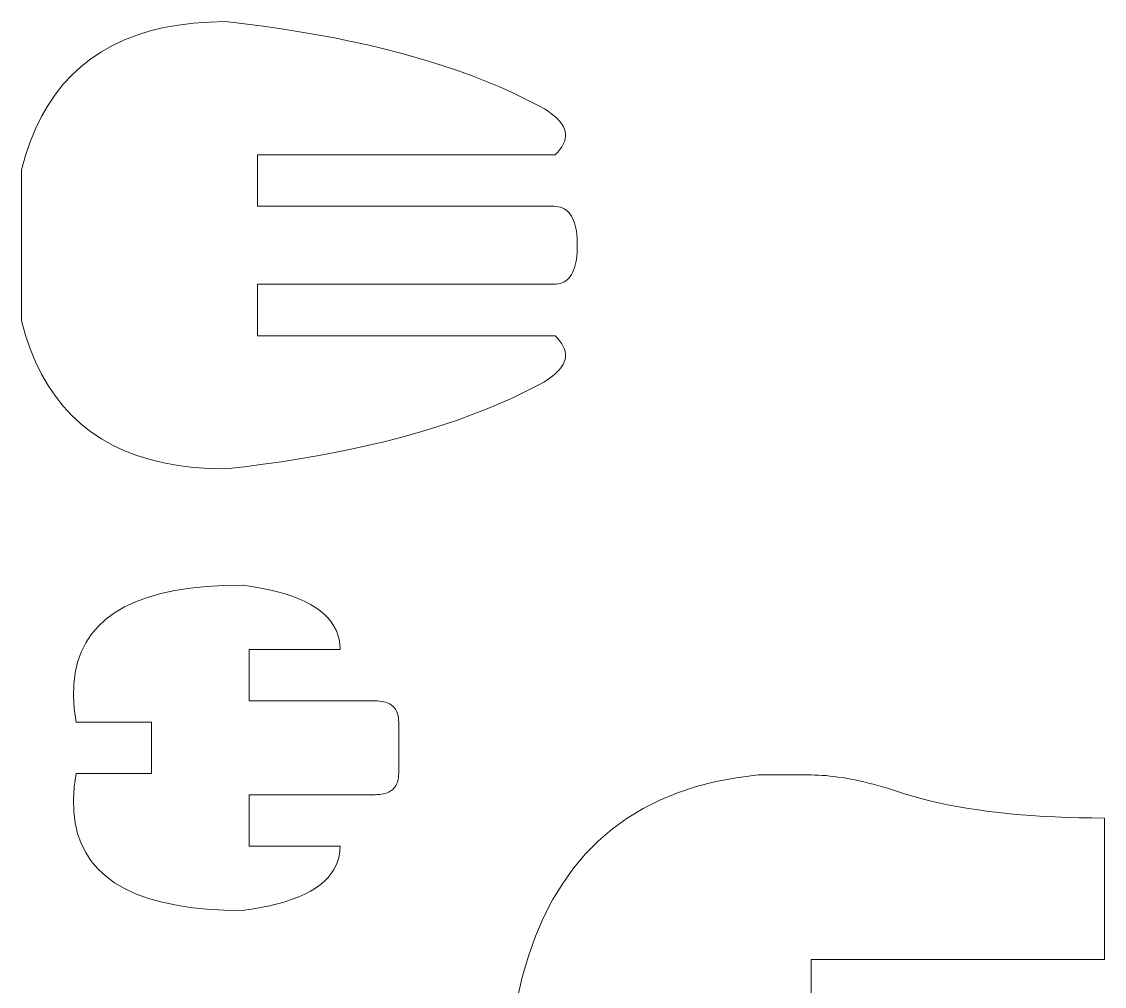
# Model space of a CAD drawing. Header units: inches. Extents: x -318 to 215, y -214 to 306.
# Drawn here: x -305.3 to -249, y -122.4 to -72.3 of the extents above; entities that cross this region are included whole.
import ezdxf

# ---------------------------------------------------------------- set-up
doc = ezdxf.new("R2010")
doc.units = ezdxf.units.IN
doc.header["$MEASUREMENT"] = 0
doc.layers.add('Layer 1', color=7, linetype='Continuous')

msp = doc.modelspace()

# ---------------------------------------------------------------- linework, layer by layer
at = {"layer": 'Layer 1', "color": 1, "lineweight": 9}
for points in [[(-297.949, -72.6045), (-297.949, -72.6045), (-298.6662, -72.7776), (-298.6662, -72.7776)], [(-297.1981, -72.4696), (-297.1981, -72.4696), (-297.949, -72.6045), (-297.949, -72.6045)], [(-296.413, -72.3733), (-296.413, -72.3733), (-297.1981, -72.4696), (-297.1981, -72.4696)], [(-295.594, -72.3155), (-295.594, -72.3155), (-296.413, -72.3733), (-296.413, -72.3733)], [(-294.741, -72.2961), (-294.741, -72.2961), (-295.594, -72.3155), (-295.594, -72.3155)], [(-293.7493, -72.4109), (-293.7493, -72.4109), (-294.741, -72.2961), (-294.741, -72.2961)], [(-292.7772, -72.536), (-292.7772, -72.536), (-293.7493, -72.4109), (-293.7493, -72.4109)], [(-291.8245, -72.6717), (-291.8245, -72.6717), (-292.7772, -72.536), (-292.7772, -72.536)], [(-299.3493, -72.9896), (-299.3493, -72.9896), (-299.9984, -73.24), (-299.9984, -73.24)], [(-298.6662, -72.7776), (-298.6662, -72.7776), (-299.3493, -72.9896), (-299.3493, -72.9896)], [(-290.8913, -72.8177), (-290.8913, -72.8177), (-291.8245, -72.6717), (-291.8245, -72.6717)], [(-289.9777, -72.9744), (-289.9777, -72.9744), (-290.8913, -72.8177), (-290.8913, -72.8177)], [(-289.0836, -73.1415), (-289.0836, -73.1415), (-289.9777, -72.9744), (-289.9777, -72.9744)], [(-288.209, -73.3191), (-288.209, -73.3191), (-289.0836, -73.1415), (-289.0836, -73.1415)], [(-300.6134, -73.529), (-300.6134, -73.529), (-301.1946, -73.8564), (-301.1946, -73.8564)], [(-299.9984, -73.24), (-299.9984, -73.24), (-300.6134, -73.529), (-300.6134, -73.529)], [(-287.3541, -73.507), (-287.3541, -73.507), (-288.209, -73.3191), (-288.209, -73.3191)], [(-286.5187, -73.7055), (-286.5187, -73.7055), (-287.3541, -73.507), (-287.3541, -73.507)], [(-285.7028, -73.9145), (-285.7028, -73.9145), (-286.5187, -73.7055), (-286.5187, -73.7055)], [(-301.7417, -74.2223), (-301.7417, -74.2223), (-302.255, -74.6268), (-302.255, -74.6268)], [(-301.1946, -73.8564), (-301.1946, -73.8564), (-301.7417, -74.2223), (-301.7417, -74.2223)], [(-284.9064, -74.1341), (-284.9064, -74.1341), (-285.7028, -73.9145), (-285.7028, -73.9145)], [(-284.1297, -74.364), (-284.1297, -74.364), (-284.9064, -74.1341), (-284.9064, -74.1341)], [(-302.255, -74.6268), (-302.255, -74.6268), (-302.734, -75.0699), (-302.734, -75.0699)], [(-283.3723, -74.6046), (-283.3723, -74.6046), (-284.1297, -74.364), (-284.1297, -74.364)], [(-282.6348, -74.8556), (-282.6348, -74.8556), (-283.3723, -74.6046), (-283.3723, -74.6046)], [(-281.9164, -75.1169), (-281.9164, -75.1169), (-282.6348, -74.8556), (-282.6348, -74.8556)], [(-302.734, -75.0699), (-302.734, -75.0699), (-303.1793, -75.5516), (-303.1793, -75.5516)], [(-281.2179, -75.3888), (-281.2179, -75.3888), (-281.9164, -75.1169), (-281.9164, -75.1169)], [(-280.5387, -75.6712), (-280.5387, -75.6712), (-281.2179, -75.3888), (-281.2179, -75.3888)], [(-303.1793, -75.5516), (-303.1793, -75.5516), (-303.5904, -76.0714), (-303.5904, -76.0714)], [(-279.8791, -75.9641), (-279.8791, -75.9641), (-280.5387, -75.6712), (-280.5387, -75.6712)], [(-279.2392, -76.2674), (-279.2392, -76.2674), (-279.8791, -75.9641), (-279.8791, -75.9641)], [(-303.5904, -76.0714), (-303.5904, -76.0714), (-303.9676, -76.63), (-303.9676, -76.63)], [(-278.6185, -76.5813), (-278.6185, -76.5813), (-279.2392, -76.2674), (-279.2392, -76.2674)], [(-303.9676, -76.63), (-303.9676, -76.63), (-304.3108, -77.2271), (-304.3108, -77.2271)], [(-278.6185, -76.5813), (-278.6185, -76.5813), (-278.3815, -76.705), (-278.3815, -76.705)], [(-278.3815, -76.705), (-278.3815, -76.705), (-278.164, -76.8298), (-278.164, -76.8298)], [(-278.164, -76.8298), (-278.164, -76.8298), (-277.9661, -76.9553), (-277.9661, -76.9553)], [(-277.9661, -76.9553), (-277.9661, -76.9553), (-277.7879, -77.0817), (-277.7879, -77.0817)], [(-277.7879, -77.0817), (-277.7879, -77.0817), (-277.6289, -77.2089), (-277.6289, -77.2089)], [(-304.3108, -77.2271), (-304.3108, -77.2271), (-304.6203, -77.8629), (-304.6203, -77.8629)], [(-277.6289, -77.2089), (-277.6289, -77.2089), (-277.4901, -77.3368), (-277.4901, -77.3368)], [(-277.4901, -77.3368), (-277.4901, -77.3368), (-277.3704, -77.4659), (-277.3704, -77.4659)], [(-277.3704, -77.4659), (-277.3704, -77.4659), (-277.2705, -77.5953), (-277.2705, -77.5953)], [(-277.2705, -77.5953), (-277.2705, -77.5953), (-277.1904, -77.7259), (-277.1904, -77.7259)], [(-304.6203, -77.8629), (-304.6203, -77.8629), (-304.8955, -78.537), (-304.8955, -78.537)], [(-277.1904, -77.7259), (-277.1904, -77.7259), (-277.1298, -77.8572), (-277.1298, -77.8572)], [(-277.1298, -77.8572), (-277.1298, -77.8572), (-277.0888, -77.9895), (-277.0888, -77.9895)], [(-277.0888, -77.9895), (-277.0888, -77.9895), (-277.0673, -78.1223), (-277.0673, -78.1223)], [(-277.0654, -78.2563), (-277.0654, -78.2563), (-277.0831, -78.3908), (-277.0831, -78.3908)], [(-277.0673, -78.1223), (-277.0673, -78.1223), (-277.0654, -78.2563), (-277.0654, -78.2563)], [(-304.8955, -78.537), (-304.8955, -78.537), (-305.1367, -79.2497), (-305.1367, -79.2497)], [(-277.2541, -78.7998), (-277.2541, -78.7998), (-277.3505, -78.9377), (-277.3505, -78.9377)], [(-277.1776, -78.6627), (-277.1776, -78.6627), (-277.2541, -78.7998), (-277.2541, -78.7998)], [(-277.1206, -78.5263), (-277.1206, -78.5263), (-277.1776, -78.6627), (-277.1776, -78.6627)], [(-277.0831, -78.3908), (-277.0831, -78.3908), (-277.1206, -78.5263), (-277.1206, -78.5263)], [(-305.1367, -79.2497), (-305.1367, -79.2497), (-305.344, -80.0009), (-305.344, -80.0009)], [(-293.078, -79.2162), (-293.078, -79.2162), (-277.6016, -79.2162), (-277.6016, -79.2162)], [(-293.078, -81.894), (-293.078, -81.894), (-293.078, -79.2162), (-293.078, -79.2162)], [(-277.4662, -79.0764), (-277.4662, -79.0764), (-277.6016, -79.2162), (-277.6016, -79.2162)], [(-277.3505, -78.9377), (-277.3505, -78.9377), (-277.4662, -79.0764), (-277.4662, -79.0764)], [(-305.344, -80.0009), (-305.344, -80.0009), (-305.344, -87.8385), (-305.344, -87.8385)], [(-277.6737, -81.894), (-277.6737, -81.894), (-293.078, -81.894), (-293.078, -81.894)], [(-277.6737, -81.894), (-277.6737, -81.894), (-277.5542, -81.8989), (-277.5542, -81.8989)], [(-277.5542, -81.8989), (-277.5542, -81.8989), (-277.4412, -81.9141), (-277.4412, -81.9141)], [(-277.4412, -81.9141), (-277.4412, -81.9141), (-277.3343, -81.9395), (-277.3343, -81.9395)], [(-277.3343, -81.9395), (-277.3343, -81.9395), (-277.2333, -81.9749), (-277.2333, -81.9749)], [(-277.2333, -81.9749), (-277.2333, -81.9749), (-277.1384, -82.0206), (-277.1384, -82.0206)], [(-277.1384, -82.0206), (-277.1384, -82.0206), (-277.0498, -82.0763), (-277.0498, -82.0763)], [(-277.0498, -82.0763), (-277.0498, -82.0763), (-276.9672, -82.1422), (-276.9672, -82.1422)], [(-276.9672, -82.1422), (-276.9672, -82.1422), (-276.8907, -82.218), (-276.8907, -82.218)], [(-276.8907, -82.218), (-276.8907, -82.218), (-276.8205, -82.3041), (-276.8205, -82.3041)], [(-276.8205, -82.3041), (-276.8205, -82.3041), (-276.7563, -82.4005), (-276.7563, -82.4005)], [(-276.7563, -82.4005), (-276.7563, -82.4005), (-276.6982, -82.5068), (-276.6982, -82.5068)], [(-276.6982, -82.5068), (-276.6982, -82.5068), (-276.6463, -82.6232), (-276.6463, -82.6232)], [(-276.6463, -82.6232), (-276.6463, -82.6232), (-276.6004, -82.7499), (-276.6004, -82.7499)], [(-276.6004, -82.7499), (-276.6004, -82.7499), (-276.5607, -82.8866), (-276.5607, -82.8866)], [(-276.5607, -82.8866), (-276.5607, -82.8866), (-276.5268, -83.0336), (-276.5268, -83.0336)], [(-276.5268, -83.0336), (-276.5268, -83.0336), (-276.4993, -83.1903), (-276.4993, -83.1903)], [(-276.4993, -83.1903), (-276.4993, -83.1903), (-276.4781, -83.3576), (-276.4781, -83.3576)], [(-276.4781, -83.3576), (-276.4781, -83.3576), (-276.4626, -83.5348), (-276.4626, -83.5348)], [(-276.4626, -83.5348), (-276.4626, -83.5348), (-276.4536, -83.7222), (-276.4536, -83.7222)], [(-276.4536, -83.7222), (-276.4536, -83.7222), (-276.4504, -83.9197), (-276.4504, -83.9197)], [(-276.4781, -84.4819), (-276.4781, -84.4819), (-276.4626, -84.3047), (-276.4626, -84.3047)], [(-276.4626, -84.3047), (-276.4626, -84.3047), (-276.4536, -84.1173), (-276.4536, -84.1173)], [(-276.4536, -84.1173), (-276.4536, -84.1173), (-276.4504, -83.9197), (-276.4504, -83.9197)], [(-276.6004, -85.0898), (-276.6004, -85.0898), (-276.5607, -84.953), (-276.5607, -84.953)], [(-276.5607, -84.953), (-276.5607, -84.953), (-276.5268, -84.8061), (-276.5268, -84.8061)], [(-276.5268, -84.8061), (-276.5268, -84.8061), (-276.4993, -84.649), (-276.4993, -84.649)], [(-276.4993, -84.649), (-276.4993, -84.649), (-276.4781, -84.4819), (-276.4781, -84.4819)], [(-276.8907, -85.6213), (-276.8907, -85.6213), (-276.8205, -85.5353), (-276.8205, -85.5353)], [(-276.8205, -85.5353), (-276.8205, -85.5353), (-276.7563, -85.4392), (-276.7563, -85.4392)], [(-276.7563, -85.4392), (-276.7563, -85.4392), (-276.6982, -85.3329), (-276.6982, -85.3329)], [(-276.6982, -85.3329), (-276.6982, -85.3329), (-276.6463, -85.2164), (-276.6463, -85.2164)], [(-276.6463, -85.2164), (-276.6463, -85.2164), (-276.6004, -85.0898), (-276.6004, -85.0898)], [(-277.6737, -85.9456), (-277.6737, -85.9456), (-293.078, -85.9456), (-293.078, -85.9456)], [(-293.078, -85.9456), (-293.078, -85.9456), (-293.078, -88.6235), (-293.078, -88.6235)], [(-277.6737, -85.9456), (-277.6737, -85.9456), (-277.5542, -85.9406), (-277.5542, -85.9406)], [(-277.5542, -85.9406), (-277.5542, -85.9406), (-277.4412, -85.9253), (-277.4412, -85.9253)], [(-277.4412, -85.9253), (-277.4412, -85.9253), (-277.3343, -85.8999), (-277.3343, -85.8999)], [(-277.3343, -85.8999), (-277.3343, -85.8999), (-277.2333, -85.8645), (-277.2333, -85.8645)], [(-277.2333, -85.8645), (-277.2333, -85.8645), (-277.1384, -85.819), (-277.1384, -85.819)], [(-277.1384, -85.819), (-277.1384, -85.819), (-277.0498, -85.7631), (-277.0498, -85.7631)], [(-277.0498, -85.7631), (-277.0498, -85.7631), (-276.9672, -85.6975), (-276.9672, -85.6975)], [(-276.9672, -85.6975), (-276.9672, -85.6975), (-276.8907, -85.6213), (-276.8907, -85.6213)], [(-305.1367, -88.5896), (-305.1367, -88.5896), (-305.344, -87.8385), (-305.344, -87.8385)], [(-304.8955, -89.3025), (-304.8955, -89.3025), (-305.1367, -88.5896), (-305.1367, -88.5896)], [(-293.078, -88.6235), (-293.078, -88.6235), (-277.6016, -88.6235), (-277.6016, -88.6235)], [(-277.4662, -88.7631), (-277.4662, -88.7631), (-277.6016, -88.6235), (-277.6016, -88.6235)], [(-277.3505, -88.9019), (-277.3505, -88.9019), (-277.4662, -88.7631), (-277.4662, -88.7631)], [(-277.2541, -89.0398), (-277.2541, -89.0398), (-277.3505, -88.9019), (-277.3505, -88.9019)], [(-304.6203, -89.9768), (-304.6203, -89.9768), (-304.8955, -89.3025), (-304.8955, -89.3025)], [(-277.1776, -89.177), (-277.1776, -89.177), (-277.2541, -89.0398), (-277.2541, -89.0398)], [(-277.1206, -89.3132), (-277.1206, -89.3132), (-277.1776, -89.177), (-277.1776, -89.177)], [(-277.0831, -89.4486), (-277.0831, -89.4486), (-277.1206, -89.3132), (-277.1206, -89.3132)], [(-277.0654, -89.5834), (-277.0654, -89.5834), (-277.0831, -89.4486), (-277.0831, -89.4486)], [(-304.3108, -90.6123), (-304.3108, -90.6123), (-304.6203, -89.9768), (-304.6203, -89.9768)], [(-277.1904, -90.1137), (-277.1904, -90.1137), (-277.1298, -89.9824), (-277.1298, -89.9824)], [(-277.1298, -89.9824), (-277.1298, -89.9824), (-277.0888, -89.8501), (-277.0888, -89.8501)], [(-277.0888, -89.8501), (-277.0888, -89.8501), (-277.0673, -89.7171), (-277.0673, -89.7171)], [(-277.0673, -89.7171), (-277.0673, -89.7171), (-277.0654, -89.5834), (-277.0654, -89.5834)], [(-303.9676, -91.2093), (-303.9676, -91.2093), (-304.3108, -90.6123), (-304.3108, -90.6123)], [(-277.7879, -90.7577), (-277.7879, -90.7577), (-277.6289, -90.6307), (-277.6289, -90.6307)], [(-277.6289, -90.6307), (-277.6289, -90.6307), (-277.4901, -90.5026), (-277.4901, -90.5026)], [(-277.4901, -90.5026), (-277.4901, -90.5026), (-277.3704, -90.3737), (-277.3704, -90.3737)], [(-277.3704, -90.3737), (-277.3704, -90.3737), (-277.2705, -90.2439), (-277.2705, -90.2439)], [(-277.2705, -90.2439), (-277.2705, -90.2439), (-277.1904, -90.1137), (-277.1904, -90.1137)], [(-278.6185, -91.2584), (-278.6185, -91.2584), (-278.3815, -91.1344), (-278.3815, -91.1344)], [(-278.3815, -91.1344), (-278.3815, -91.1344), (-278.164, -91.0097), (-278.164, -91.0097)], [(-278.164, -91.0097), (-278.164, -91.0097), (-277.9661, -90.8842), (-277.9661, -90.8842)], [(-277.9661, -90.8842), (-277.9661, -90.8842), (-277.7879, -90.7577), (-277.7879, -90.7577)], [(-303.5904, -91.7679), (-303.5904, -91.7679), (-303.9676, -91.2093), (-303.9676, -91.2093)], [(-303.1793, -92.2881), (-303.1793, -92.2881), (-303.5904, -91.7679), (-303.5904, -91.7679)], [(-279.2392, -91.572), (-279.2392, -91.572), (-279.8791, -91.8755), (-279.8791, -91.8755)], [(-278.6185, -91.2584), (-278.6185, -91.2584), (-279.2392, -91.572), (-279.2392, -91.572)], [(-302.734, -92.7695), (-302.734, -92.7695), (-303.1793, -92.2881), (-303.1793, -92.2881)], [(-280.5387, -92.1682), (-280.5387, -92.1682), (-281.2179, -92.4508), (-281.2179, -92.4508)], [(-279.8791, -91.8755), (-279.8791, -91.8755), (-280.5387, -92.1682), (-280.5387, -92.1682)], [(-302.255, -93.2126), (-302.255, -93.2126), (-302.734, -92.7695), (-302.734, -92.7695)], [(-281.9164, -92.7225), (-281.9164, -92.7225), (-282.6348, -92.984), (-282.6348, -92.984)], [(-281.2179, -92.4508), (-281.2179, -92.4508), (-281.9164, -92.7225), (-281.9164, -92.7225)], [(-301.7417, -93.6171), (-301.7417, -93.6171), (-302.255, -93.2126), (-302.255, -93.2126)], [(-283.3723, -93.235), (-283.3723, -93.235), (-284.1297, -93.4754), (-284.1297, -93.4754)], [(-282.6348, -92.984), (-282.6348, -92.984), (-283.3723, -93.235), (-283.3723, -93.235)], [(-301.1946, -93.9831), (-301.1946, -93.9831), (-301.7417, -93.6171), (-301.7417, -93.6171)], [(-300.6134, -94.3106), (-300.6134, -94.3106), (-301.1946, -93.9831), (-301.1946, -93.9831)], [(-285.7028, -93.9249), (-285.7028, -93.9249), (-286.5187, -94.1339), (-286.5187, -94.1339)], [(-284.9064, -93.7055), (-284.9064, -93.7055), (-285.7028, -93.9249), (-285.7028, -93.9249)], [(-284.1297, -93.4754), (-284.1297, -93.4754), (-284.9064, -93.7055), (-284.9064, -93.7055)], [(-299.9984, -94.5994), (-299.9984, -94.5994), (-300.6134, -94.3106), (-300.6134, -94.3106)], [(-288.209, -94.5204), (-288.209, -94.5204), (-289.0836, -94.698), (-289.0836, -94.698)], [(-287.3541, -94.3324), (-287.3541, -94.3324), (-288.209, -94.5204), (-288.209, -94.5204)], [(-286.5187, -94.1339), (-286.5187, -94.1339), (-287.3541, -94.3324), (-287.3541, -94.3324)], [(-299.3493, -94.85), (-299.3493, -94.85), (-299.9984, -94.5994), (-299.9984, -94.5994)], [(-298.6662, -95.0619), (-298.6662, -95.0619), (-299.3493, -94.85), (-299.3493, -94.85)], [(-297.949, -95.2351), (-297.949, -95.2351), (-298.6662, -95.0619), (-298.6662, -95.0619)], [(-290.8913, -95.0216), (-290.8913, -95.0216), (-291.8245, -95.1678), (-291.8245, -95.1678)], [(-289.9777, -94.8652), (-289.9777, -94.8652), (-290.8913, -95.0216), (-290.8913, -95.0216)], [(-289.0836, -94.698), (-289.0836, -94.698), (-289.9777, -94.8652), (-289.9777, -94.8652)], [(-297.1981, -95.3698), (-297.1981, -95.3698), (-297.949, -95.2351), (-297.949, -95.2351)], [(-296.413, -95.4664), (-296.413, -95.4664), (-297.1981, -95.3698), (-297.1981, -95.3698)], [(-295.594, -95.5241), (-295.594, -95.5241), (-296.413, -95.4664), (-296.413, -95.4664)], [(-294.741, -95.5433), (-294.741, -95.5433), (-295.594, -95.5241), (-295.594, -95.5241)], [(-293.7493, -95.4287), (-293.7493, -95.4287), (-294.741, -95.5433), (-294.741, -95.5433)], [(-292.7772, -95.3034), (-292.7772, -95.3034), (-293.7493, -95.4287), (-293.7493, -95.4287)], [(-291.8245, -95.1678), (-291.8245, -95.1678), (-292.7772, -95.3034), (-292.7772, -95.3034)], [(-298.1132, -102.0257), (-298.1132, -102.0257), (-297.3755, -101.8654), (-297.3755, -101.8654)], [(-297.3755, -101.8654), (-297.3755, -101.8654), (-296.5823, -101.7411), (-296.5823, -101.7411)], [(-296.5823, -101.7411), (-296.5823, -101.7411), (-295.7336, -101.6521), (-295.7336, -101.6521)], [(-295.7336, -101.6521), (-295.7336, -101.6521), (-294.8294, -101.5987), (-294.8294, -101.5987)], [(-294.8294, -101.5987), (-294.8294, -101.5987), (-293.8696, -101.581), (-293.8696, -101.581)], [(-293.374, -101.6521), (-293.374, -101.6521), (-293.8696, -101.581), (-293.8696, -101.581)], [(-292.9036, -101.7336), (-292.9036, -101.7336), (-293.374, -101.6521), (-293.374, -101.6521)], [(-292.4587, -101.825), (-292.4587, -101.825), (-292.9036, -101.7336), (-292.9036, -101.7336)], [(-292.0395, -101.9266), (-292.0395, -101.9266), (-292.4587, -101.825), (-292.4587, -101.825)], [(-299.9929, -102.7198), (-299.9929, -102.7198), (-299.4219, -102.4528), (-299.4219, -102.4528)], [(-299.4219, -102.4528), (-299.4219, -102.4528), (-298.7954, -102.2214), (-298.7954, -102.2214)], [(-298.7954, -102.2214), (-298.7954, -102.2214), (-298.1132, -102.0257), (-298.1132, -102.0257)], [(-291.6454, -102.0382), (-291.6454, -102.0382), (-292.0395, -101.9266), (-292.0395, -101.9266)], [(-291.2768, -102.1599), (-291.2768, -102.1599), (-291.6454, -102.0382), (-291.6454, -102.0382)], [(-290.9336, -102.2916), (-290.9336, -102.2916), (-291.2768, -102.1599), (-291.2768, -102.1599)], [(-290.616, -102.4336), (-290.616, -102.4336), (-290.9336, -102.2916), (-290.9336, -102.2916)], [(-290.3237, -102.5855), (-290.3237, -102.5855), (-290.616, -102.4336), (-290.616, -102.4336)], [(-300.9683, -103.3602), (-300.9683, -103.3602), (-300.5083, -103.0221), (-300.5083, -103.0221)], [(-300.5083, -103.0221), (-300.5083, -103.0221), (-299.9929, -102.7198), (-299.9929, -102.7198)], [(-290.0569, -102.7476), (-290.0569, -102.7476), (-290.3237, -102.5855), (-290.3237, -102.5855)], [(-289.8153, -102.9196), (-289.8153, -102.9196), (-290.0569, -102.7476), (-290.0569, -102.7476)], [(-289.5991, -103.1017), (-289.5991, -103.1017), (-289.8153, -102.9196), (-289.8153, -102.9196)], [(-301.3726, -103.7339), (-301.3726, -103.7339), (-300.9683, -103.3602), (-300.9683, -103.3602)], [(-289.4086, -103.2938), (-289.4086, -103.2938), (-289.5991, -103.1017), (-289.5991, -103.1017)], [(-289.2436, -103.4963), (-289.2436, -103.4963), (-289.4086, -103.2938), (-289.4086, -103.2938)], [(-289.1036, -103.7087), (-289.1036, -103.7087), (-289.2436, -103.4963), (-289.2436, -103.4963)], [(-302.0145, -104.588), (-302.0145, -104.588), (-301.7214, -104.1431), (-301.7214, -104.1431)], [(-301.7214, -104.1431), (-301.7214, -104.1431), (-301.3726, -103.7339), (-301.3726, -103.7339)], [(-288.9892, -103.9311), (-288.9892, -103.9311), (-289.1036, -103.7087), (-289.1036, -103.7087)], [(-288.9004, -104.1636), (-288.9004, -104.1636), (-288.9892, -103.9311), (-288.9892, -103.9311)], [(-302.2523, -105.0684), (-302.2523, -105.0684), (-302.0145, -104.588), (-302.0145, -104.588)], [(-288.8366, -104.4061), (-288.8366, -104.4061), (-288.9004, -104.1636), (-288.9004, -104.1636)], [(-288.7986, -104.6588), (-288.7986, -104.6588), (-288.8366, -104.4061), (-288.8366, -104.4061)], [(-288.786, -104.9216), (-288.786, -104.9216), (-288.7986, -104.6588), (-288.7986, -104.6588)], [(-302.4344, -105.5844), (-302.4344, -105.5844), (-302.2523, -105.0684), (-302.2523, -105.0684)], [(-288.786, -104.9216), (-288.786, -104.9216), (-293.5066, -104.9216), (-293.5066, -104.9216)], [(-293.5066, -104.9216), (-293.5066, -104.9216), (-293.5066, -107.5996), (-293.5066, -107.5996)], [(-302.5611, -106.1359), (-302.5611, -106.1359), (-302.4344, -105.5844), (-302.4344, -105.5844)], [(-302.632, -106.7233), (-302.632, -106.7233), (-302.5611, -106.1359), (-302.5611, -106.1359)], [(-302.6474, -107.346), (-302.6474, -107.346), (-302.632, -106.7233), (-302.632, -106.7233)], [(-302.6073, -108.0045), (-302.6073, -108.0045), (-302.6474, -107.346), (-302.6474, -107.346)], [(-302.5118, -108.6982), (-302.5118, -108.6982), (-302.6073, -108.0045), (-302.6073, -108.0045)], [(-293.5066, -107.5996), (-293.5066, -107.5996), (-286.9697, -107.5996), (-286.9697, -107.5996)], [(-286.8495, -107.6025), (-286.8495, -107.6025), (-286.9697, -107.5996), (-286.9697, -107.5996)], [(-286.7353, -107.6105), (-286.7353, -107.6105), (-286.8495, -107.6025), (-286.8495, -107.6025)], [(-286.6275, -107.6245), (-286.6275, -107.6245), (-286.7353, -107.6105), (-286.7353, -107.6105)], [(-286.5257, -107.6435), (-286.5257, -107.6435), (-286.6275, -107.6245), (-286.6275, -107.6245)], [(-286.4299, -107.6683), (-286.4299, -107.6683), (-286.5257, -107.6435), (-286.5257, -107.6435)], [(-286.3406, -107.6986), (-286.3406, -107.6986), (-286.4299, -107.6683), (-286.4299, -107.6683)], [(-286.2572, -107.7343), (-286.2572, -107.7343), (-286.3406, -107.6986), (-286.3406, -107.6986)], [(-286.1803, -107.7754), (-286.1803, -107.7754), (-286.2572, -107.7343), (-286.2572, -107.7343)], [(-286.1093, -107.822), (-286.1093, -107.822), (-286.1803, -107.7754), (-286.1803, -107.7754)], [(-286.0446, -107.8743), (-286.0446, -107.8743), (-286.1093, -107.822), (-286.1093, -107.822)], [(-285.9859, -107.9319), (-285.9859, -107.9319), (-286.0446, -107.8743), (-286.0446, -107.8743)], [(-285.9336, -107.9951), (-285.9336, -107.9951), (-285.9859, -107.9319), (-285.9859, -107.9319)], [(-285.8873, -108.0638), (-285.8873, -108.0638), (-285.9336, -107.9951), (-285.9336, -107.9951)], [(-285.8473, -108.1379), (-285.8473, -108.1379), (-285.8873, -108.0638), (-285.8873, -108.0638)], [(-285.8132, -108.2175), (-285.8132, -108.2175), (-285.8473, -108.1379), (-285.8473, -108.1379)], [(-285.7855, -108.3027), (-285.7855, -108.3027), (-285.8132, -108.2175), (-285.8132, -108.2175)], [(-285.7639, -108.3936), (-285.7639, -108.3936), (-285.7855, -108.3027), (-285.7855, -108.3027)], [(-285.7485, -108.4895), (-285.7485, -108.4895), (-285.7639, -108.3936), (-285.7639, -108.3936)], [(-285.7393, -108.5911), (-285.7393, -108.5911), (-285.7485, -108.4895), (-285.7485, -108.4895)], [(-285.7363, -108.6982), (-285.7363, -108.6982), (-285.7393, -108.5911), (-285.7393, -108.5911)], [(-302.5118, -108.6982), (-302.5118, -108.6982), (-298.5894, -108.6982), (-298.5894, -108.6982)], [(-298.5894, -111.3762), (-298.5894, -111.3762), (-298.5894, -108.6982), (-298.5894, -108.6982)], [(-285.7363, -108.6982), (-285.7363, -108.6982), (-285.7363, -111.3762), (-285.7363, -111.3762)], [(-302.5118, -111.3762), (-302.5118, -111.3762), (-302.6073, -112.0703), (-302.6073, -112.0703)], [(-302.5118, -111.3762), (-302.5118, -111.3762), (-298.5894, -111.3762), (-298.5894, -111.3762)], [(-285.7363, -111.3762), (-285.7363, -111.3762), (-285.7393, -111.4834), (-285.7393, -111.4834)], [(-267.0519, -111.452), (-267.0519, -111.452), (-268.1741, -111.5941), (-268.1741, -111.5941)], [(-267.0519, -111.452), (-267.0519, -111.452), (-264.2821, -111.452), (-264.2821, -111.452)], [(-264.0956, -111.4539), (-264.0956, -111.4539), (-264.2821, -111.452), (-264.2821, -111.452)], [(-263.9052, -111.4603), (-263.9052, -111.4603), (-264.0956, -111.4539), (-264.0956, -111.4539)], [(-263.7111, -111.471), (-263.7111, -111.471), (-263.9052, -111.4603), (-263.9052, -111.4603)], [(-263.5128, -111.4861), (-263.5128, -111.4861), (-263.7111, -111.471), (-263.7111, -111.471)], [(-285.8873, -112.0108), (-285.8873, -112.0108), (-285.9336, -112.0795), (-285.9336, -112.0795)], [(-285.8473, -111.9367), (-285.8473, -111.9367), (-285.8873, -112.0108), (-285.8873, -112.0108)], [(-285.8132, -111.8571), (-285.8132, -111.8571), (-285.8473, -111.9367), (-285.8473, -111.9367)], [(-285.7855, -111.7717), (-285.7855, -111.7717), (-285.8132, -111.8571), (-285.8132, -111.8571)], [(-285.7639, -111.6812), (-285.7639, -111.6812), (-285.7855, -111.7717), (-285.7855, -111.7717)], [(-285.7485, -111.585), (-285.7485, -111.585), (-285.7639, -111.6812), (-285.7639, -111.6812)], [(-285.7393, -111.4834), (-285.7393, -111.4834), (-285.7485, -111.585), (-285.7485, -111.585)], [(-269.246, -111.7958), (-269.246, -111.7958), (-270.2681, -112.0567), (-270.2681, -112.0567)], [(-268.1741, -111.5941), (-268.1741, -111.5941), (-269.246, -111.7958), (-269.246, -111.7958)], [(-263.3105, -111.5055), (-263.3105, -111.5055), (-263.5128, -111.4861), (-263.5128, -111.4861)], [(-263.1041, -111.5288), (-263.1041, -111.5288), (-263.3105, -111.5055), (-263.3105, -111.5055)], [(-262.894, -111.5568), (-262.894, -111.5568), (-263.1041, -111.5288), (-263.1041, -111.5288)], [(-262.6797, -111.5888), (-262.6797, -111.5888), (-262.894, -111.5568), (-262.894, -111.5568)], [(-262.4614, -111.6253), (-262.4614, -111.6253), (-262.6797, -111.5888), (-262.6797, -111.5888)], [(-262.2391, -111.6657), (-262.2391, -111.6657), (-262.4614, -111.6253), (-262.4614, -111.6253)], [(-262.0129, -111.7107), (-262.0129, -111.7107), (-262.2391, -111.6657), (-262.2391, -111.6657)], [(-261.7826, -111.7598), (-261.7826, -111.7598), (-262.0129, -111.7107), (-262.0129, -111.7107)], [(-261.5486, -111.8133), (-261.5486, -111.8133), (-261.7826, -111.7598), (-261.7826, -111.7598)], [(-261.3102, -111.8712), (-261.3102, -111.8712), (-261.5486, -111.8133), (-261.5486, -111.8133)], [(-261.0679, -111.9333), (-261.0679, -111.9333), (-261.3102, -111.8712), (-261.3102, -111.8712)], [(-260.8218, -111.9995), (-260.8218, -111.9995), (-261.0679, -111.9333), (-261.0679, -111.9333)], [(-260.5716, -112.0701), (-260.5716, -112.0701), (-260.8218, -111.9995), (-260.8218, -111.9995)], [(-302.6073, -112.0703), (-302.6073, -112.0703), (-302.6474, -112.7286), (-302.6474, -112.7286)], [(-293.5066, -115.153), (-293.5066, -115.153), (-293.5066, -112.4751), (-293.5066, -112.4751)], [(-293.5066, -112.4751), (-293.5066, -112.4751), (-286.9697, -112.4751), (-286.9697, -112.4751)], [(-286.8495, -112.4723), (-286.8495, -112.4723), (-286.9697, -112.4751), (-286.9697, -112.4751)], [(-286.7353, -112.464), (-286.7353, -112.464), (-286.8495, -112.4723), (-286.8495, -112.4723)], [(-286.6275, -112.4503), (-286.6275, -112.4503), (-286.7353, -112.464), (-286.7353, -112.464)], [(-286.5257, -112.4309), (-286.5257, -112.4309), (-286.6275, -112.4503), (-286.6275, -112.4503)], [(-286.4299, -112.4065), (-286.4299, -112.4065), (-286.5257, -112.4309), (-286.5257, -112.4309)], [(-286.3406, -112.3762), (-286.3406, -112.3762), (-286.4299, -112.4065), (-286.4299, -112.4065)], [(-286.2572, -112.3404), (-286.2572, -112.3404), (-286.3406, -112.3762), (-286.3406, -112.3762)], [(-286.1803, -112.299), (-286.1803, -112.299), (-286.2572, -112.3404), (-286.2572, -112.3404)], [(-286.1093, -112.2526), (-286.1093, -112.2526), (-286.1803, -112.299), (-286.1803, -112.299)], [(-286.0446, -112.2004), (-286.0446, -112.2004), (-286.1093, -112.2526), (-286.1093, -112.2526)], [(-285.9859, -112.1427), (-285.9859, -112.1427), (-286.0446, -112.2004), (-286.0446, -112.2004)], [(-285.9336, -112.0795), (-285.9336, -112.0795), (-285.9859, -112.1427), (-285.9859, -112.1427)], [(-271.2399, -112.3773), (-271.2399, -112.3773), (-272.1616, -112.7573), (-272.1616, -112.7573)], [(-270.2681, -112.0567), (-270.2681, -112.0567), (-271.2399, -112.3773), (-271.2399, -112.3773)], [(-260.3174, -112.1449), (-260.3174, -112.1449), (-260.5716, -112.0701), (-260.5716, -112.0701)], [(-260.0593, -112.2242), (-260.0593, -112.2242), (-260.3174, -112.1449), (-260.3174, -112.1449)], [(-259.797, -112.3075), (-259.797, -112.3075), (-260.0593, -112.2242), (-260.0593, -112.2242)], [(-259.3812, -112.4424), (-259.3812, -112.4424), (-259.797, -112.3075), (-259.797, -112.3075)], [(-258.9523, -112.5701), (-258.9523, -112.5701), (-259.3812, -112.4424), (-259.3812, -112.4424)], [(-258.5109, -112.6911), (-258.5109, -112.6911), (-258.9523, -112.5701), (-258.9523, -112.5701)], [(-302.6474, -112.7286), (-302.6474, -112.7286), (-302.632, -113.3513), (-302.632, -113.3513)], [(-272.1616, -112.7573), (-272.1616, -112.7573), (-273.0332, -113.1972), (-273.0332, -113.1972)], [(-258.0563, -112.8049), (-258.0563, -112.8049), (-258.5109, -112.6911), (-258.5109, -112.6911)], [(-257.5892, -112.9122), (-257.5892, -112.9122), (-258.0563, -112.8049), (-258.0563, -112.8049)], [(-257.1092, -113.0125), (-257.1092, -113.0125), (-257.5892, -112.9122), (-257.5892, -112.9122)], [(-256.6163, -113.1056), (-256.6163, -113.1056), (-257.1092, -113.0125), (-257.1092, -113.0125)], [(-256.111, -113.192), (-256.111, -113.192), (-256.6163, -113.1056), (-256.6163, -113.1056)], [(-302.632, -113.3513), (-302.632, -113.3513), (-302.5611, -113.9385), (-302.5611, -113.9385)], [(-273.8546, -113.6962), (-273.8546, -113.6962), (-274.626, -114.2548), (-274.626, -114.2548)], [(-273.0332, -113.1972), (-273.0332, -113.1972), (-273.8546, -113.6962), (-273.8546, -113.6962)], [(-255.5923, -113.2715), (-255.5923, -113.2715), (-256.111, -113.192), (-256.111, -113.192)], [(-255.0609, -113.344), (-255.0609, -113.344), (-255.5923, -113.2715), (-255.5923, -113.2715)], [(-254.5168, -113.4096), (-254.5168, -113.4096), (-255.0609, -113.344), (-255.0609, -113.344)], [(-253.9601, -113.4683), (-253.9601, -113.4683), (-254.5168, -113.4096), (-254.5168, -113.4096)], [(-253.3905, -113.5201), (-253.3905, -113.5201), (-253.9601, -113.4683), (-253.9601, -113.4683)], [(-252.8078, -113.5652), (-252.8078, -113.5652), (-253.3905, -113.5201), (-253.3905, -113.5201)], [(-252.2125, -113.603), (-252.2125, -113.603), (-252.8078, -113.5652), (-252.8078, -113.5652)], [(-251.6044, -113.6343), (-251.6044, -113.6343), (-252.2125, -113.603), (-252.2125, -113.603)], [(-250.9834, -113.6584), (-250.9834, -113.6584), (-251.6044, -113.6343), (-251.6044, -113.6343)], [(-250.3495, -113.6755), (-250.3495, -113.6755), (-250.9834, -113.6584), (-250.9834, -113.6584)], [(-249.7031, -113.6858), (-249.7031, -113.6858), (-250.3495, -113.6755), (-250.3495, -113.6755)], [(-249.0437, -113.6894), (-249.0437, -113.6894), (-249.7031, -113.6858), (-249.7031, -113.6858)], [(-249.0437, -121.0409), (-249.0437, -121.0409), (-249.0437, -113.6894), (-249.0437, -113.6894)], [(-302.5611, -113.9385), (-302.5611, -113.9385), (-302.4344, -114.4901), (-302.4344, -114.4901)], [(-274.626, -114.2548), (-274.626, -114.2548), (-275.3473, -114.873), (-275.3473, -114.873)], [(-302.4344, -114.4901), (-302.4344, -114.4901), (-302.2523, -115.0062), (-302.2523, -115.0062)], [(-302.2523, -115.0062), (-302.2523, -115.0062), (-302.0145, -115.4865), (-302.0145, -115.4865)], [(-288.786, -115.153), (-288.786, -115.153), (-293.5066, -115.153), (-293.5066, -115.153)], [(-288.786, -115.153), (-288.786, -115.153), (-288.7986, -115.4158), (-288.7986, -115.4158)], [(-275.3473, -114.873), (-275.3473, -114.873), (-276.0184, -115.5505), (-276.0184, -115.5505)], [(-302.0145, -115.4865), (-302.0145, -115.4865), (-301.7214, -115.9315), (-301.7214, -115.9315)], [(-301.7214, -115.9315), (-301.7214, -115.9315), (-301.3726, -116.3407), (-301.3726, -116.3407)], [(-288.9004, -115.9108), (-288.9004, -115.9108), (-288.9892, -116.1435), (-288.9892, -116.1435)], [(-288.8366, -115.6683), (-288.8366, -115.6683), (-288.9004, -115.9108), (-288.9004, -115.9108)], [(-288.7986, -115.4158), (-288.7986, -115.4158), (-288.8366, -115.6683), (-288.8366, -115.6683)], [(-276.0184, -115.5505), (-276.0184, -115.5505), (-276.6397, -116.2876), (-276.6397, -116.2876)], [(-301.3726, -116.3407), (-301.3726, -116.3407), (-300.9683, -116.7143), (-300.9683, -116.7143)], [(-289.1036, -116.3659), (-289.1036, -116.3659), (-289.2436, -116.5783), (-289.2436, -116.5783)], [(-288.9892, -116.1435), (-288.9892, -116.1435), (-289.1036, -116.3659), (-289.1036, -116.3659)], [(-276.6397, -116.2876), (-276.6397, -116.2876), (-277.2105, -117.0842), (-277.2105, -117.0842)], [(-300.9683, -116.7143), (-300.9683, -116.7143), (-300.5083, -117.0524), (-300.5083, -117.0524)], [(-300.5083, -117.0524), (-300.5083, -117.0524), (-299.9929, -117.355), (-299.9929, -117.355)], [(-289.5991, -116.9729), (-289.5991, -116.9729), (-289.8153, -117.155), (-289.8153, -117.155)], [(-289.4086, -116.7806), (-289.4086, -116.7806), (-289.5991, -116.9729), (-289.5991, -116.9729)], [(-289.2436, -116.5783), (-289.2436, -116.5783), (-289.4086, -116.7806), (-289.4086, -116.7806)], [(-277.2105, -117.0842), (-277.2105, -117.0842), (-277.7315, -117.9401), (-277.7315, -117.9401)], [(-299.9929, -117.355), (-299.9929, -117.355), (-299.4219, -117.6219), (-299.4219, -117.6219)], [(-299.4219, -117.6219), (-299.4219, -117.6219), (-298.7954, -117.8532), (-298.7954, -117.8532)], [(-290.616, -117.6411), (-290.616, -117.6411), (-290.9336, -117.783), (-290.9336, -117.783)], [(-290.3237, -117.4891), (-290.3237, -117.4891), (-290.616, -117.6411), (-290.616, -117.6411)], [(-290.0569, -117.3271), (-290.0569, -117.3271), (-290.3237, -117.4891), (-290.3237, -117.4891)], [(-289.8153, -117.155), (-289.8153, -117.155), (-290.0569, -117.3271), (-290.0569, -117.3271)], [(-298.7954, -117.8532), (-298.7954, -117.8532), (-298.1132, -118.049), (-298.1132, -118.049)], [(-298.1132, -118.049), (-298.1132, -118.049), (-297.3755, -118.2089), (-297.3755, -118.2089)], [(-297.3755, -118.2089), (-297.3755, -118.2089), (-296.5823, -118.3337), (-296.5823, -118.3337)], [(-292.0395, -118.148), (-292.0395, -118.148), (-292.4587, -118.2496), (-292.4587, -118.2496)], [(-291.6454, -118.0364), (-291.6454, -118.0364), (-292.0395, -118.148), (-292.0395, -118.148)], [(-291.2768, -117.9145), (-291.2768, -117.9145), (-291.6454, -118.0364), (-291.6454, -118.0364)], [(-290.9336, -117.783), (-290.9336, -117.783), (-291.2768, -117.9145), (-291.2768, -117.9145)], [(-277.7315, -117.9401), (-277.7315, -117.9401), (-278.2022, -118.8558), (-278.2022, -118.8558)], [(-296.5823, -118.3337), (-296.5823, -118.3337), (-295.7336, -118.4227), (-295.7336, -118.4227)], [(-295.7336, -118.4227), (-295.7336, -118.4227), (-294.8294, -118.4759), (-294.8294, -118.4759)], [(-294.8294, -118.4759), (-294.8294, -118.4759), (-293.8696, -118.4938), (-293.8696, -118.4938)], [(-293.374, -118.4225), (-293.374, -118.4225), (-293.8696, -118.4938), (-293.8696, -118.4938)], [(-292.9036, -118.341), (-292.9036, -118.341), (-293.374, -118.4225), (-293.374, -118.4225)], [(-292.4587, -118.2496), (-292.4587, -118.2496), (-292.9036, -118.341), (-292.9036, -118.341)], [(-278.2022, -118.8558), (-278.2022, -118.8558), (-278.6229, -119.8309), (-278.6229, -119.8309)], [(-278.6229, -119.8309), (-278.6229, -119.8309), (-278.9933, -120.8655), (-278.9933, -120.8655)], [(-278.9933, -120.8655), (-278.9933, -120.8655), (-279.3137, -121.9596), (-279.3137, -121.9596)], [(-264.2821, -121.0409), (-264.2821, -121.0409), (-249.0437, -121.0409), (-249.0437, -121.0409)], [(-264.2821, -123.7187), (-264.2821, -123.7187), (-264.2821, -121.0409), (-264.2821, -121.0409)], [(-279.3137, -121.9596), (-279.3137, -121.9596), (-279.5839, -123.113), (-279.5839, -123.113)]]:
    msp.add_open_spline(points, degree=3, dxfattribs=at)

doc.saveas('drawing.dxf')
